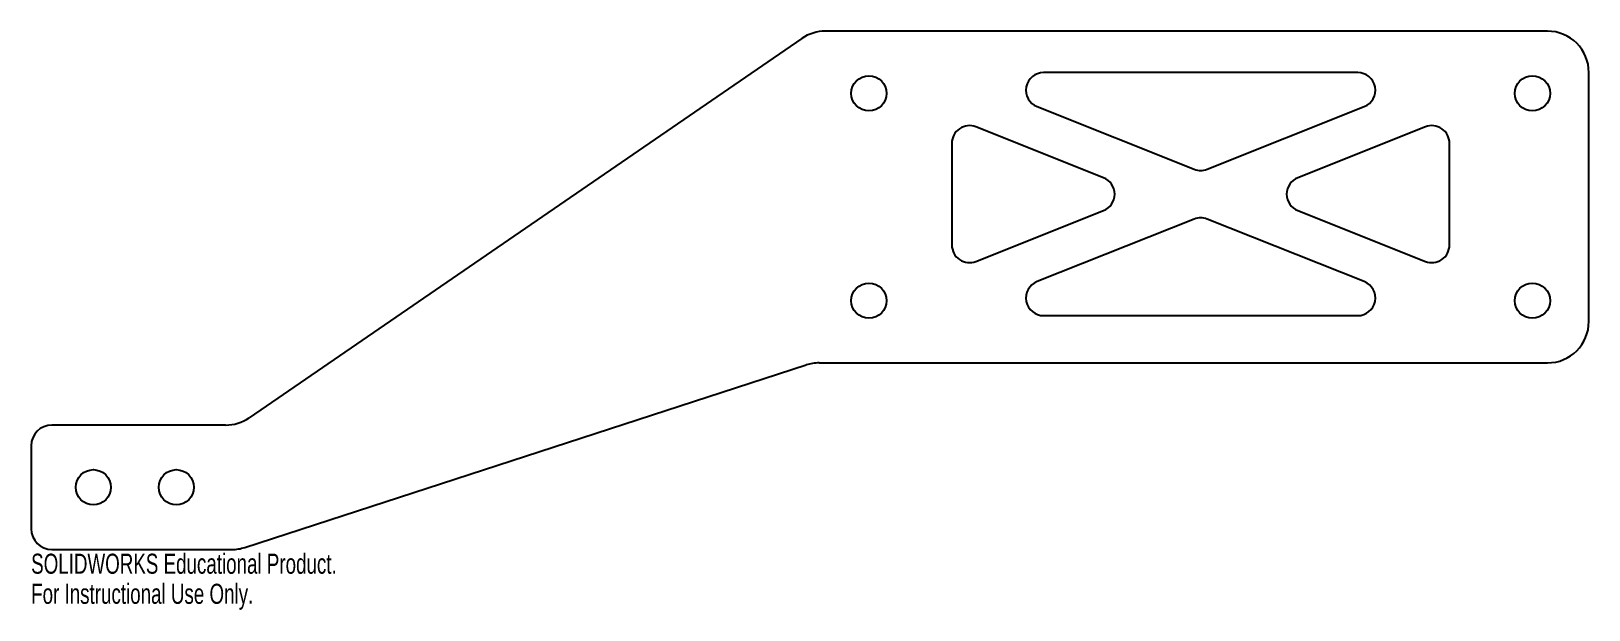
# Model space of a CAD drawing. Header units: millimetres. Extents: x -282 to 94, y -100 to 40.
import ezdxf

# ---------------------------------------------------------------- set-up
doc = ezdxf.new("R2010")
doc.units = ezdxf.units.MM
doc.styles.add('SLDTEXTSTYLE0', font='TXT', dxfattribs={"width": 0.7})

msp = doc.modelspace()

# ---------------------------------------------------------------- linework, layer by layer
at = {"color": 7, "linetype": 'Continuous', "lineweight": 25}
for p, q in [((-96.16, 38.24), (-229.44, -53.24)), ((83.6, 40), (-90.5, 40)), ((37.87, 30), (-37.87, 30)), ((93.6, -30), (93.6, 30)), ((-39.44, 21.8), (-1.57, 6.7)), ((1.57, 6.7), (39.44, 21.8)), ((-23.4, 4.64), (-54.18, 16.91)), ((54.18, 16.91), (23.4, 4.64)), ((-60, 12.96), (-60, -11.58)), ((60, -11.58), (60, 12.96)), ((-54.18, -15.52), (-23.4, -3.25)), ((23.4, -3.25), (54.18, -15.52)), ((-1.57, -5.32), (-39.44, -20.41)), ((39.44, -20.41), (1.57, -5.32)), ((-37.87, -28.61), (37.87, -28.61)), ((-230.49, -84.51), (-95.11, -40.49)), ((-92.02, -40), (83.6, -40)), ((-235.1, -55), (-277, -55)), ((-282, -60), (-282, -80)), ((-277, -85), (-233.58, -85))]:
    msp.add_line(p, q, dxfattribs=at)
for centre in [(-80, 25), (80, 25), (-80, -25), (80, -25), (-267, -70), (-247, -70)]:
    msp.add_circle(centre, 4.25, dxfattribs=at)
for centre, radius, start, end in [((-90.5, 30), 10, 90, 124.4663), ((83.6, 30), 10, 0, 90), ((-37.87, 25.75), 4.25, 90, 248.2615), ((37.87, 25.75), 4.25, 291.7385, 90), ((-55.75, 12.96), 4.25, 68.2615, 180), ((55.75, 12.96), 4.25, 0, 111.7385), ((-24.98, 0.69), 4.25, 291.7385, 68.2615), ((0, 10.65), 4.25, 248.2615, 291.7385), ((24.98, 0.69), 4.25, 111.7385, 248.2615), ((0, -9.26), 4.25, 68.2615, 111.7385), ((-55.75, -11.58), 4.25, 180, 291.7385), ((55.75, -11.58), 4.25, 248.2615, 0), ((-37.87, -24.36), 4.25, 111.7385, 270), ((37.87, -24.36), 4.25, 270, 68.2615), ((83.6, -30), 10, 270, 0), ((-92.02, -50), 10, 90, 108.0117), ((-277, -60), 5, 90, 180), ((-235.1, -45), 10, 270, 304.4663), ((-277, -80), 5, 180, 270), ((-233.58, -75), 10, 270, 288.0117)]:
    msp.add_arc(centre, radius, start, end, dxfattribs=at)

# ---------------------------------------------------------------- texts
at = {"color": 7, "linetype": 'Continuous', "char_height": 4.8336, "attachment_point": 1, "style": 'SLDTEXTSTYLE0'}
for s, insert in [('SOLIDWORKS Educational Product.', (-282, -86.02)), ('For Instructional Use Only.', (-282, -93.27))]:
    msp.add_mtext(s, dxfattribs=dict(at, insert=insert))

doc.saveas('drawing.dxf')
